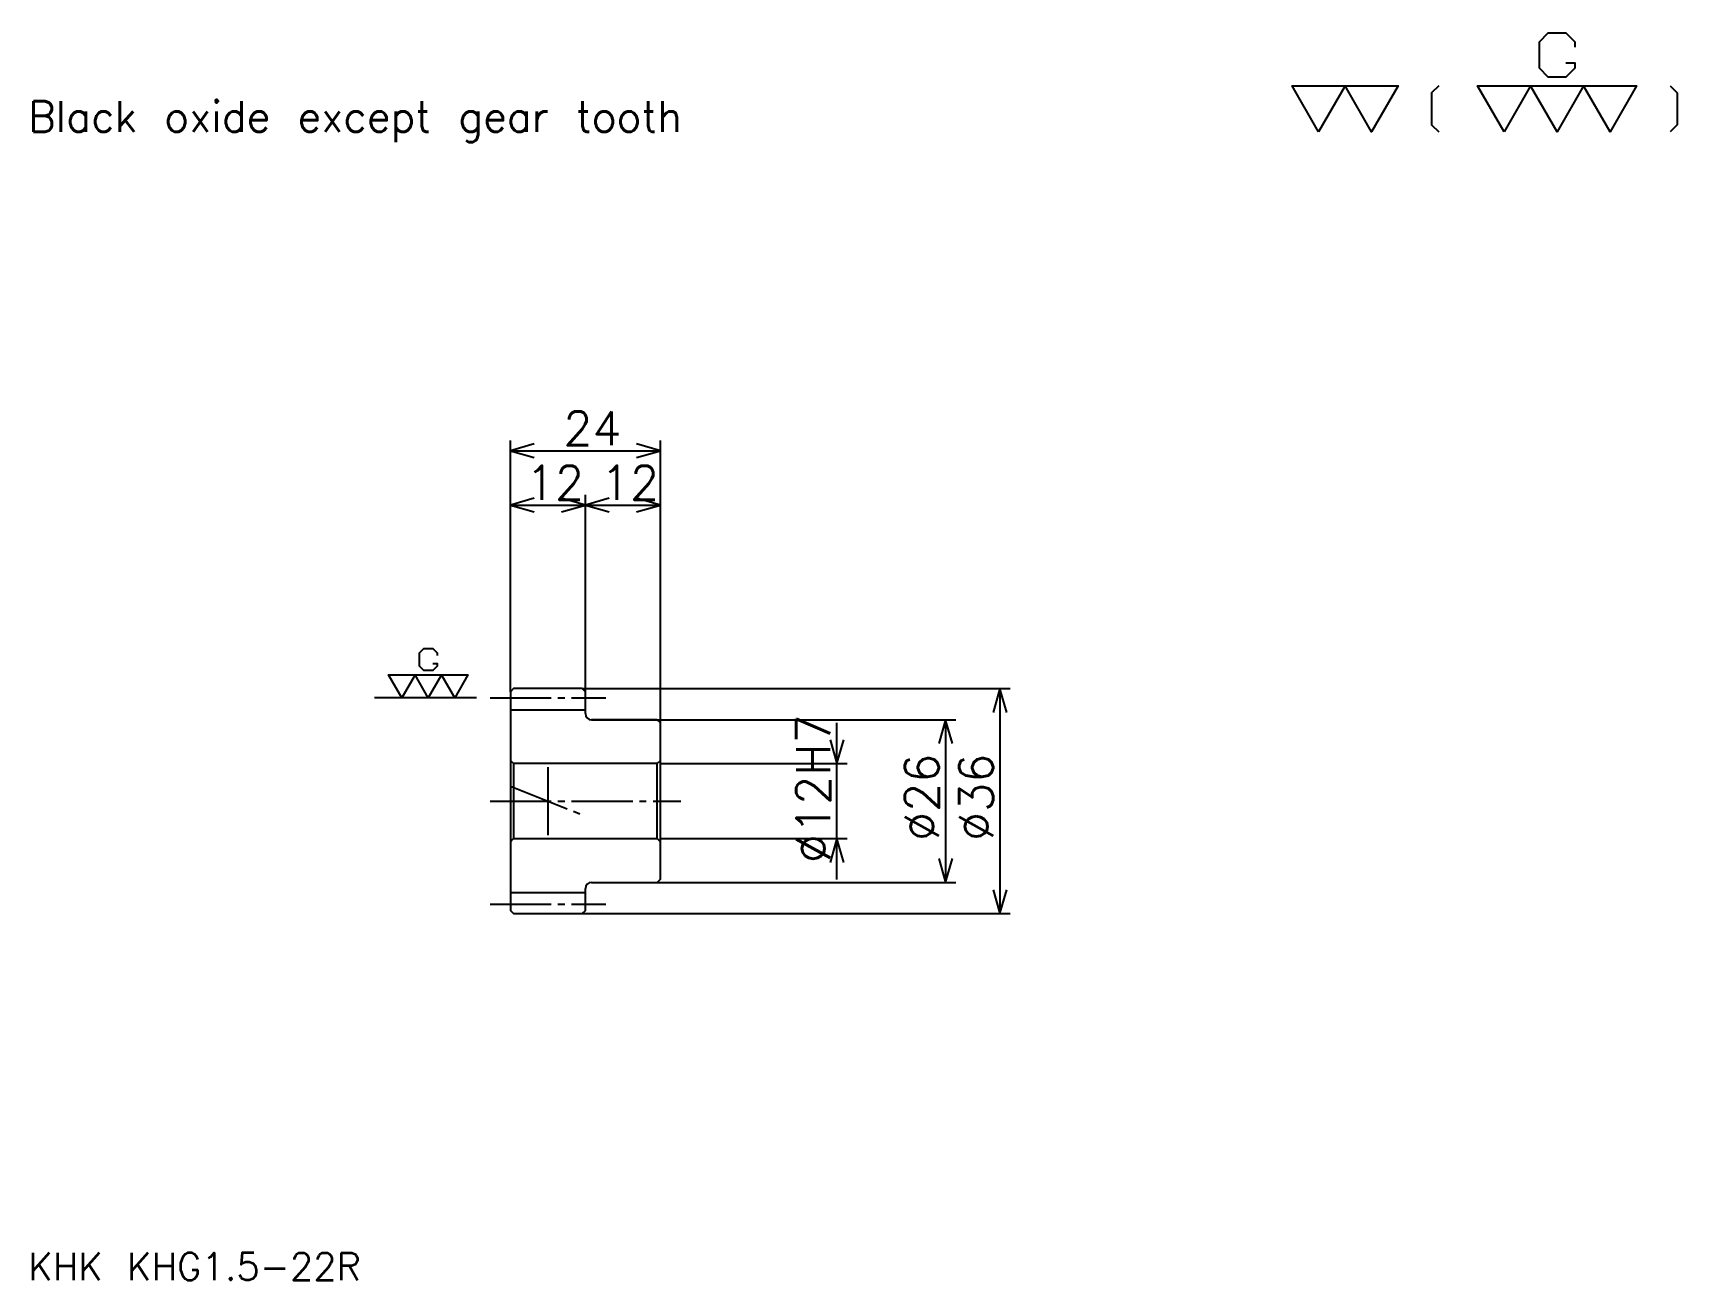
# Model space of a CAD drawing. Extents: x 12 to 275, y 12 to 211.
import ezdxf

# ---------------------------------------------------------------- set-up
doc = ezdxf.new("R2010")
doc.units = 0
doc.linetypes.add('DASHDOT', pattern=[13.04348, 9.782609, -1.086957, 1.086957, -1.086957])
doc.layers.get('0').update_dxf_attribs({"linetype": 'CONTINUOUS'})
doc.layers.add('DASHDOT', color=6, linetype='DASHDOT')
doc.styles.add('KANJI', font='TXT', dxfattribs={"bigfont": 'BIGFONT'})

msp = doc.modelspace()

# ---------------------------------------------------------------- linework, layer by layer
at = {"color": 5}
for p, q in [((88.043472, 106.58696), (88.043472, 146.26088)), ((112.043472, 106.58696), (112.043472, 146.26088)), ((88.043472, 144.630432), (112.043472, 144.630432)), ((100.043472, 106.58696), (100.043472, 137.565216)), ((88.043472, 135.934784), (100.043472, 135.934784)), ((100.043472, 135.934784), (112.043472, 135.934784)), ((88.043472, 106.08696), (88.043472, 106.58696)), ((99.543472, 106.58696), (112.043472, 106.58696)), ((100.043472, 106.08696), (100.043472, 106.58696)), ((112.043472, 106.58696), (168.021729, 106.58696)), ((112.043472, 101.08696), (112.043472, 106.58696)), ((166.391296, 106.58696), (166.391296, 70.58696)), ((101.043472, 101.58696), (112.043472, 101.58696)), ((112.043472, 101.58696), (159.32608, 101.58696)), ((140.304352, 76.065224), (140.304352, 101.108696)), ((157.695648, 101.58696), (157.695648, 75.58696)), ((112.043472, 94.58696), (141.934784, 94.58696)), ((112.043472, 82.58696), (141.934784, 82.58696)), ((101.043472, 75.58696), (112.043472, 75.58696)), ((112.043472, 75.58696), (159.32608, 75.58696)), ((99.543472, 70.58696), (112.043472, 70.58696)), ((112.043472, 70.58696), (168.021729, 70.58696))]:
    msp.add_line(p, q, dxfattribs=at)
at = {"color": 7}
for p, q in [((82.608688, 105.08696), (66.304344, 105.08696)), ((94.043472, 94.021744), (94.043472, 83.152176))]:
    msp.add_line(p, q, dxfattribs=at)
at = {"color": 4}
for p, q in [((88.043472, 103.21196), (100.043472, 103.21196)), ((111.543472, 94.58696), (112.043472, 95.08696)), ((88.543472, 94.58696), (88.543472, 82.58696)), ((111.543472, 82.58696), (112.043472, 82.08696)), ((88.043472, 73.96196), (100.043472, 73.96196))]:
    msp.add_line(p, q, dxfattribs=at)
at = {"color": 7}
for points in [[(256.956543, 206.67392), (258.369568, 206.67392), (258.369568, 205.826096), (256.956543, 204.41304), (254.130447, 204.41304), (252.717407, 205.826096), (252.717407, 210.065216), (254.130447, 211.478256), (256.956543, 211.478256), (258.369568, 210.065216), (258.369568, 209.217392)], [(217.391312, 195.652176), (213.152176, 203), (230.108704, 203), (225.869568, 195.652176), (221.630447, 203), (217.391312, 195.652176)], [(236.608704, 203), (235.478271, 201.869568), (235.478271, 196.782608), (236.608704, 195.652176)], [(247.065216, 195.652176), (242.826096, 203), (268.260864, 203), (264.021759, 195.652176), (259.782623, 203), (255.543488, 195.652176), (251.304352, 203), (247.065216, 195.652176)], [(273.630432, 203), (274.760864, 201.869568), (274.760864, 196.782608), (273.630432, 195.652176)], [(75.597824, 110.597832), (76.304344, 110.597832), (76.304344, 110.17392), (75.597824, 109.467392), (74.184776, 109.467392), (73.478256, 110.17392), (73.478256, 112.29348), (74.184776, 113), (75.597824, 113), (76.304344, 112.29348), (76.304344, 111.869568)], [(70.652168, 105.08696), (68.5326, 108.760872), (81.249992, 108.760872), (79.130432, 105.08696), (77.010864, 108.760872), (74.891296, 105.08696), (72.771736, 108.760872), (70.652168, 105.08696)]]:
    msp.add_lwpolyline(points, dxfattribs=at)
at = {"color": 5}
for points in [[(91.847816, 145.717392), (88.043472, 144.630432), (91.847816, 143.543488)], [(108.23912, 143.543488), (112.043472, 144.630432), (108.23912, 145.717392)], [(91.847816, 137.021744), (88.043472, 135.934784), (91.847816, 134.847824)], [(96.23912, 134.847824), (100.043472, 135.934784), (96.23912, 137.021744)], [(103.847824, 137.021744), (100.043472, 135.934784), (103.847824, 134.847824)], [(108.23912, 134.847824), (112.043472, 135.934784), (108.23912, 137.021744)], [(167.478256, 102.782608), (166.391296, 106.58696), (165.304337, 102.782608)], [(158.782608, 97.782608), (157.695648, 101.58696), (156.608688, 97.782608)], [(139.217392, 98.391312), (140.304352, 94.58696), (141.391296, 98.391312)], [(141.391296, 78.782608), (140.304352, 82.58696), (139.217392, 78.782608)], [(156.608688, 79.391312), (157.695648, 75.58696), (158.782608, 79.391312)], [(165.304337, 74.391312), (166.391296, 70.58696), (167.478256, 74.391312)]]:
    msp.add_lwpolyline(points, dxfattribs=at)
at = {"color": 4}
for points in [[(100.043472, 102.58696), (100.043472, 106.08696), (99.543472, 106.58696), (88.543472, 106.58696), (88.043472, 106.08696), (88.043472, 82.08696)], [(101.043472, 75.58696), (111.543472, 75.58696), (112.043472, 76.08696), (112.043472, 101.08696), (111.543472, 101.58696), (101.043472, 101.58696)], [(88.043472, 82.08696), (88.543472, 82.58696), (111.543472, 82.58696), (111.543472, 94.58696), (88.543472, 94.58696), (88.043472, 95.08696)], [(88.043472, 82.08696), (88.043472, 71.08696), (88.543472, 70.58696), (99.543472, 70.58696), (100.043472, 71.08696), (100.043472, 74.58696)]]:
    msp.add_lwpolyline(points, dxfattribs=at)
for centre, start, end in [((101.043472, 102.58696), 180, 270), ((101.043472, 74.58696), 90, 180)]:
    msp.add_arc(centre, 1, start, end, dxfattribs=at)
at = {"layer": 'DASHDOT', "color": 7}
for p, q in [((84.7826, 105.08696), (103.304344, 105.08696)), ((88.043472, 90.950424), (100.043472, 86.223495)), ((84.7826, 88.58696), (115.304344, 88.58696)), ((84.7826, 72.08696), (103.304344, 72.08696))]:
    msp.add_line(p, q, dxfattribs=at)

# ---------------------------------------------------------------- texts
at = {"color": 7, "style": 'KANJI'}
for s, height, p in [('Black oxide except gear tooth', 4.891304, (10.869565, 195.652176)), ('24', 5.434783, (96.510864, 145.5)), ('12', 5.434783, (90.510864, 136.804352)), ('12', 5.434783, (102.510864, 136.804352)), ('KHK KHG1.5-22R', 4.347826, (10.869565, 11.956522))]:
    msp.add_text(s, height=height, dxfattribs=at).set_placement(p)
for s, p in [('%%c12H7', (139.217392, 78.66848)), ('%%c26', (156.608688, 82.201088)), ('%%c36', (165.304337, 82.201088))]:
    msp.add_text(s, height=5.434783, rotation=90, dxfattribs=at).set_placement(p)

doc.saveas('drawing.dxf')
